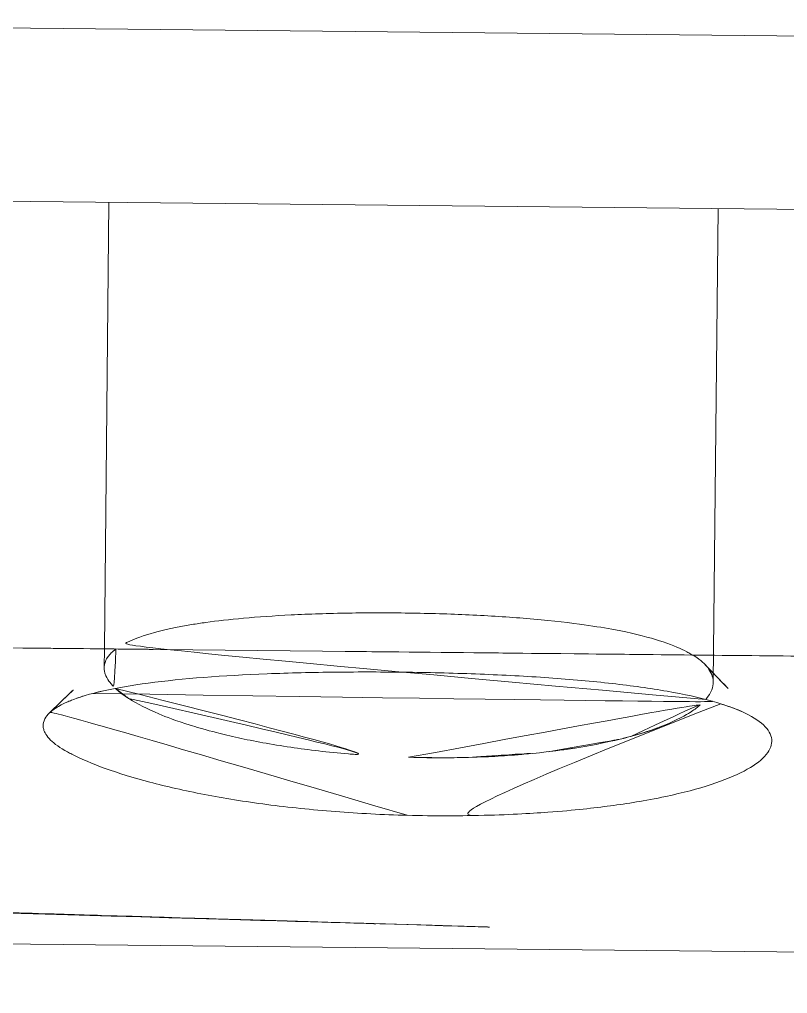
# Model space of a CAD drawing. Extents: x 16296681342 to 16296681993, y -37409617230 to -37409616753.
# Drawn here: x 16296681539.22 to 16296681544.39, y -37409617089.86 to -37409617083.3 of the extents above; entities that cross this region are included whole.
import ezdxf

# ---------------------------------------------------------------- set-up
doc = ezdxf.new("R2010")
doc.units = 0
doc.header["$LTSCALE"] = 10
doc.header["$MEASUREMENT"] = 0
doc.layers.get('0').update_dxf_attribs({"linetype": 'CONTINUOUS'})

msp = doc.modelspace()

# ---------------------------------------------------------------- linework, layer by layer
at = {"linetype": 'Continuous', "lineweight": 0, "extrusion": (0.010302, 0.999947, -2.22045e-16)}
for p, q in [((16296681533.659889, -37409617083.302887, -49.691856), (16296681559.61515, -37409617083.570297, -49.691856)), ((16296681533.659889, -37409617083.302887, -49.691856), (16296681559.61515, -37409617083.570297, -49.691856)), ((16296681537.62579, -37409617084.511429, -49.691856), (16296681555.62484, -37409617084.696877, -49.691856)), ((16296681537.62579, -37409617084.511429, -49.691856), (16296681555.62484, -37409617084.696877, -49.691856)), ((16296681539.79471, -37409617087.540497, -49.691856), (16296681539.825689, -37409617084.534103, -49.691856)), ((16296681543.892611, -37409617087.765747, -49.691856), (16296681543.92547, -37409617084.57634, -49.691856)), ((16296681533.57091, -37409617087.475342, -49.691856), (16296681559.6157, -37409617087.748047, -49.691856)), ((16296681533.57091, -37409617087.475342, -49.691856), (16296681559.6157, -37409617087.748047, -49.691856)), ((16296681539.793409, -37409617087.666733, -49.691856), (16296681539.79471, -37409617087.540512, -49.691856)), ((16296681539.79471, -37409617087.540512, -49.691856), (16296681539.79471, -37409617087.540497, -49.691856)), ((16296681521.57515, -37409617089.345886, -49.691856), (16296681571.572491, -37409617089.861, -49.691856)), ((16296681521.57515, -37409617089.345886, -49.691856), (16296681571.572491, -37409617089.861, -49.691856)), ((16296681521.575159, -37409617089.345886, -49.691856), (16296681571.572491, -37409617089.861, -49.691856))]:
    msp.add_line(p, q, dxfattribs=at)
at = {"linetype": 'Continuous', "lineweight": 0}
for points, knots in [([(16296681543.84219, -37409617087.881363, -49.691856), (16296681543.84561, -37409617087.877548, -49.691856), (16296681543.848989, -37409617087.873299, -49.691856), (16296681543.852671, -37409617087.868492, -49.691856), (16296681543.874571, -37409617087.839943, -49.691856), (16296681543.883089, -37409617087.816994, -49.691856), (16296681543.886959, -37409617087.803673, -49.691856), (16296681543.887239, -37409617087.802696, -49.691856), (16296681543.887489, -37409617087.801781, -49.691856), (16296681543.88773, -37409617087.800919, -49.691856), (16296681543.891159, -37409617087.788147, -49.691856), (16296681543.891661, -37409617087.781387, -49.691856), (16296681543.892099, -37409617087.776337, -49.691856), (16296681543.89221, -37409617087.775093, -49.691856), (16296681543.892269, -37409617087.774467, -49.691856), (16296681543.892309, -37409617087.774078, -49.691856), (16296681543.89237, -37409617087.773514, -49.691856), (16296681543.892389, -37409617087.77346, -49.691856), (16296681543.892429, -37409617087.772614, -49.691856), (16296681543.89245, -37409617087.772034, -49.691856), (16296681543.89255, -37409617087.771042, -49.691856), (16296681543.892611, -37409617087.766586, -49.691856), (16296681543.892639, -37409617087.764603, -49.691856), (16296681543.892651, -37409617087.761917, -49.691856), (16296681543.89249, -37409617087.758278, -49.691856), (16296681543.891171, -37409617087.729408, -49.691856), (16296681543.878969, -37409617087.696823, -49.691856), (16296681543.855619, -37409617087.667053, -49.691856), (16296681543.853491, -37409617087.664337, -49.691856), (16296681543.85128, -37409617087.661636, -49.691856), (16296681543.849001, -37409617087.658974, -49.691856), (16296681543.824949, -37409617087.63089, -49.691856), (16296681543.80328, -37409617087.610329, -49.691856), (16296681543.742701, -37409617087.575188, -49.691856), (16296681543.734461, -37409617087.570396, -49.691856), (16296681543.725361, -37409617087.565369, -49.691856), (16296681543.71517, -37409617087.560051, -49.691856), (16296681543.67617, -37409617087.539719, -49.691856), (16296681543.62538, -37409617087.517288, -49.691856), (16296681543.556179, -37409617087.493973, -49.691856), (16296681543.49176, -37409617087.47226, -49.691856), (16296681543.411169, -37409617087.449471, -49.691856), (16296681543.303619, -37409617087.426666, -49.691856), (16296681543.2745, -37409617087.420502, -49.691856), (16296681543.243629, -37409617087.414391, -49.691856), (16296681543.21085, -37409617087.408363, -49.691856), (16296681543.147881, -37409617087.396797, -49.691856), (16296681543.07534, -37409617087.385132, -49.691856), (16296681542.99334, -37409617087.374069, -49.691856), (16296681542.889959, -37409617087.360123, -49.691856), (16296681542.769369, -37409617087.346962, -49.691856), (16296681542.636589, -37409617087.335953, -49.691856), (16296681542.515791, -37409617087.325943, -49.691856), (16296681542.38649, -37409617087.317734, -49.691856), (16296681542.25012, -37409617087.311523, -49.691856), (16296681542.11939, -37409617087.305573, -49.691856), (16296681541.98118, -37409617087.301491, -49.691856), (16296681541.844379, -37409617087.2995, -49.691856), (16296681541.70682, -37409617087.297501, -49.691856), (16296681541.568729, -37409617087.2976, -49.691856), (16296681541.438841, -37409617087.299622, -49.691856), (16296681541.30257, -37409617087.301743, -49.691856), (16296681541.173109, -37409617087.305923, -49.691856), (16296681541.052031, -37409617087.311974, -49.691856), (16296681540.817551, -37409617087.323677, -49.691856), (16296681540.62517, -37409617087.342163, -49.691856), (16296681540.478809, -37409617087.362427, -49.691856), (16296681540.445511, -37409617087.36705, -49.691856), (16296681540.413971, -37409617087.371819, -49.691856), (16296681540.38415, -37409617087.376694, -49.691856), (16296681540.277691, -37409617087.394119, -49.691856), (16296681540.195641, -37409617087.412643, -49.691856), (16296681540.13122, -37409617087.430359, -49.691856), (16296681540.05448, -37409617087.451462, -49.691856), (16296681540.002291, -37409617087.471764, -49.691856), (16296681539.96711, -37409617087.487579, -49.691856), (16296681539.958839, -37409617087.491287, -49.691856), (16296681539.951139, -37409617087.494942, -49.691856), (16296681539.943951, -37409617087.498497, -49.691856), (16296681539.91197, -37409617087.514343, -49.691856), (16296681539.889231, -37409617087.528526, -49.691856), (16296681539.872351, -37409617087.541321, -49.691856)], [0.233625617, 0.233625617, 0.233625617, 0.233625617, 0.239910391, 0.239910391, 0.239910391, 0.277278446, 0.277278446, 0.277278446, 0.28, 0.28, 0.28, 0.32, 0.32, 0.32, 0.33, 0.33, 0.33, 0.345, 0.345, 0.345, 0.355369157, 0.355369157, 0.355369157, 0.36, 0.36, 0.36, 0.396655757, 0.396655757, 0.396655757, 0.4, 0.4, 0.4, 0.435209558, 0.435209558, 0.435209558, 0.44, 0.44, 0.44, 0.458324984, 0.458324984, 0.458324984, 0.475381441, 0.475381441, 0.475381441, 0.48, 0.48, 0.48, 0.488870938, 0.488870938, 0.488870938, 0.500053848, 0.500053848, 0.500053848, 0.510227654, 0.510227654, 0.510227654, 0.519980596, 0.519980596, 0.519980596, 0.529787946, 0.529787946, 0.529787946, 0.540076511, 0.540076511, 0.540076511, 0.56, 0.56, 0.56, 0.56453376, 0.56453376, 0.56453376, 0.580718928, 0.580718928, 0.580718928, 0.6, 0.6, 0.6, 0.604530847, 0.604530847, 0.604530847, 0.624684341, 0.624684341, 0.624684341, 0.624684341]), ([(16296681543.84219, -37409617087.881363, -49.691856), (16296681543.84561, -37409617087.877548, -49.691856), (16296681543.848989, -37409617087.873299, -49.691856), (16296681543.852671, -37409617087.868492, -49.691856), (16296681543.874571, -37409617087.839943, -49.691856), (16296681543.883089, -37409617087.816994, -49.691856), (16296681543.886959, -37409617087.803673, -49.691856), (16296681543.887239, -37409617087.802696, -49.691856), (16296681543.887489, -37409617087.801781, -49.691856), (16296681543.88773, -37409617087.800919, -49.691856), (16296681543.891159, -37409617087.788147, -49.691856), (16296681543.891661, -37409617087.781387, -49.691856), (16296681543.892099, -37409617087.776337, -49.691856), (16296681543.89221, -37409617087.775093, -49.691856), (16296681543.892269, -37409617087.774467, -49.691856), (16296681543.892309, -37409617087.774078, -49.691856), (16296681543.89237, -37409617087.773514, -49.691856), (16296681543.892389, -37409617087.77346, -49.691856), (16296681543.892429, -37409617087.772614, -49.691856), (16296681543.89245, -37409617087.772034, -49.691856), (16296681543.89255, -37409617087.771042, -49.691856), (16296681543.892611, -37409617087.766586, -49.691856), (16296681543.892639, -37409617087.764603, -49.691856), (16296681543.892651, -37409617087.761917, -49.691856), (16296681543.89249, -37409617087.758278, -49.691856), (16296681543.891171, -37409617087.729408, -49.691856), (16296681543.878969, -37409617087.696823, -49.691856), (16296681543.855619, -37409617087.667053, -49.691856), (16296681543.853491, -37409617087.664337, -49.691856), (16296681543.85128, -37409617087.661636, -49.691856), (16296681543.849001, -37409617087.658974, -49.691856), (16296681543.824949, -37409617087.63089, -49.691856), (16296681543.80328, -37409617087.610329, -49.691856), (16296681543.742701, -37409617087.575188, -49.691856), (16296681543.734461, -37409617087.570396, -49.691856), (16296681543.725361, -37409617087.565369, -49.691856), (16296681543.71517, -37409617087.560051, -49.691856), (16296681543.67617, -37409617087.539719, -49.691856), (16296681543.62538, -37409617087.517288, -49.691856), (16296681543.556179, -37409617087.493973, -49.691856), (16296681543.49176, -37409617087.47226, -49.691856), (16296681543.411169, -37409617087.449471, -49.691856), (16296681543.303619, -37409617087.426666, -49.691856), (16296681543.2745, -37409617087.420502, -49.691856), (16296681543.243629, -37409617087.414391, -49.691856), (16296681543.21085, -37409617087.408363, -49.691856), (16296681543.147881, -37409617087.396797, -49.691856), (16296681543.07534, -37409617087.385132, -49.691856), (16296681542.99334, -37409617087.374069, -49.691856), (16296681542.889959, -37409617087.360123, -49.691856), (16296681542.769369, -37409617087.346962, -49.691856), (16296681542.636589, -37409617087.335953, -49.691856), (16296681542.515791, -37409617087.325943, -49.691856), (16296681542.38649, -37409617087.317734, -49.691856), (16296681542.25012, -37409617087.311523, -49.691856), (16296681542.11939, -37409617087.305573, -49.691856), (16296681541.98118, -37409617087.301491, -49.691856), (16296681541.844379, -37409617087.2995, -49.691856), (16296681541.70682, -37409617087.297501, -49.691856), (16296681541.568729, -37409617087.2976, -49.691856), (16296681541.438841, -37409617087.299622, -49.691856), (16296681541.30257, -37409617087.301743, -49.691856), (16296681541.173109, -37409617087.305923, -49.691856), (16296681541.052031, -37409617087.311974, -49.691856), (16296681540.817551, -37409617087.323677, -49.691856), (16296681540.62517, -37409617087.342163, -49.691856), (16296681540.478809, -37409617087.362427, -49.691856), (16296681540.445511, -37409617087.36705, -49.691856), (16296681540.413971, -37409617087.371819, -49.691856), (16296681540.38415, -37409617087.376694, -49.691856), (16296681540.277691, -37409617087.394119, -49.691856), (16296681540.195641, -37409617087.412643, -49.691856), (16296681540.13122, -37409617087.430359, -49.691856), (16296681540.05448, -37409617087.451462, -49.691856), (16296681540.002291, -37409617087.471764, -49.691856), (16296681539.96711, -37409617087.487579, -49.691856), (16296681539.958839, -37409617087.491287, -49.691856), (16296681539.951139, -37409617087.494942, -49.691856), (16296681539.943951, -37409617087.498497, -49.691856), (16296681539.91197, -37409617087.514343, -49.691856), (16296681539.889231, -37409617087.528526, -49.691856), (16296681539.872351, -37409617087.541321, -49.691856)], [0.233625617, 0.233625617, 0.233625617, 0.233625617, 0.239910391, 0.239910391, 0.239910391, 0.277278446, 0.277278446, 0.277278446, 0.28, 0.28, 0.28, 0.32, 0.32, 0.32, 0.33, 0.33, 0.33, 0.345, 0.345, 0.345, 0.355369157, 0.355369157, 0.355369157, 0.36, 0.36, 0.36, 0.396655757, 0.396655757, 0.396655757, 0.4, 0.4, 0.4, 0.435209558, 0.435209558, 0.435209558, 0.44, 0.44, 0.44, 0.458324984, 0.458324984, 0.458324984, 0.475381441, 0.475381441, 0.475381441, 0.48, 0.48, 0.48, 0.488870938, 0.488870938, 0.488870938, 0.500053848, 0.500053848, 0.500053848, 0.510227654, 0.510227654, 0.510227654, 0.519980596, 0.519980596, 0.519980596, 0.529787946, 0.529787946, 0.529787946, 0.540076511, 0.540076511, 0.540076511, 0.56, 0.56, 0.56, 0.56453376, 0.56453376, 0.56453376, 0.580718928, 0.580718928, 0.580718928, 0.6, 0.6, 0.6, 0.604530847, 0.604530847, 0.604530847, 0.624684341, 0.624684341, 0.624684341, 0.624684341]), ([(16296681533.566759, -37409617087.475403, -49.691856), (16296681534.092779, -37409617087.480911, -49.691856), (16296681535.07757, -37409617087.491188, -49.691856), (16296681536.521151, -37409617087.506264, -49.691856), (16296681536.61739, -37409617087.507263, -49.691856), (16296681536.75186, -37409617087.508667, -49.691856), (16296681536.815981, -37409617087.509338, -49.691856), (16296681537.80995, -37409617087.519722, -49.691856), (16296681538.859051, -37409617087.530724, -49.691856), (16296681539.963301, -37409617087.542282, -49.691856), (16296681539.99892, -37409617087.542664, -49.691856), (16296681540.066561, -37409617087.543358, -49.691856), (16296681540.070339, -37409617087.543404, -49.691856), (16296681540.073191, -37409617087.543427, -49.691856), (16296681540.076571, -37409617087.543457, -49.691856), (16296681540.0805, -37409617087.54351, -49.691856), (16296681540.18, -37409617087.544548, -49.691856), (16296681540.625259, -37409617087.54921, -49.691856), (16296681541.416281, -37409617087.557487, -49.691856)], [0.000000206, 0.000000206, 0.000000206, 0.000000206, 0.234375, 0.234375, 0.234375, 0.25, 0.25, 0.25, 0.4921875, 0.4921875, 0.4921875, 0.5, 0.5, 0.5, 0.505904702, 0.505904702, 0.505904702, 0.65548688, 0.65548688, 0.65548688, 0.65548688]), ([(16296681539.872339, -37409617087.541328, -49.691856), (16296681539.85902, -37409617087.550972, -49.691856), (16296681539.849211, -37409617087.559822, -49.691856), (16296681539.841021, -37409617087.567932, -49.691856), (16296681539.83713, -37409617087.571777, -49.691856), (16296681539.8337, -37409617087.575432, -49.691856), (16296681539.830629, -37409617087.578911, -49.691856), (16296681539.816811, -37409617087.594597, -49.691856), (16296681539.81007, -37409617087.606628, -49.691856), (16296681539.805441, -37409617087.616333, -49.691856), (16296681539.79978, -37409617087.628189, -49.691856), (16296681539.79752, -37409617087.63636, -49.691856), (16296681539.79579, -37409617087.644676, -49.691856), (16296681539.79434, -37409617087.65168, -49.691856), (16296681539.793301, -37409617087.663651, -49.691856), (16296681539.793421, -37409617087.670059, -49.691856), (16296681539.79344, -37409617087.67128, -49.691856), (16296681539.79348, -37409617087.672287, -49.691856), (16296681539.79351, -37409617087.673027, -49.691856), (16296681539.793711, -37409617087.677681, -49.691856), (16296681539.79439, -37409617087.697617, -49.691856), (16296681539.805059, -37409617087.722183, -49.691856), (16296681539.812281, -37409617087.738777, -49.691856), (16296681539.82147, -37409617087.753197, -49.691856), (16296681539.83308, -37409617087.767967, -49.691856), (16296681539.838631, -37409617087.775032, -49.691856), (16296681539.84479, -37409617087.782158, -49.691856), (16296681539.85186, -37409617087.789619, -49.691856), (16296681539.856661, -37409617087.794678, -49.691856), (16296681539.86244, -37409617087.800339, -49.691856), (16296681539.868839, -37409617087.806419, -49.691856)], [0.624687516, 0.624687516, 0.624687516, 0.624687516, 0.64, 0.64, 0.64, 0.647265095, 0.647265095, 0.647265095, 0.68, 0.68, 0.68, 0.72, 0.72, 0.72, 0.753619632, 0.753619632, 0.753619632, 0.76, 0.76, 0.76, 0.8, 0.8, 0.8, 0.827051774, 0.827051774, 0.827051774, 0.84, 0.84, 0.84, 0.848777622, 0.848777622, 0.848777622, 0.848777622]), ([(16296681539.872339, -37409617087.541328, -49.691856), (16296681539.85902, -37409617087.550972, -49.691856), (16296681539.849211, -37409617087.559822, -49.691856), (16296681539.841021, -37409617087.567932, -49.691856), (16296681539.83713, -37409617087.571777, -49.691856), (16296681539.8337, -37409617087.575432, -49.691856), (16296681539.830629, -37409617087.578911, -49.691856), (16296681539.816811, -37409617087.594597, -49.691856), (16296681539.81007, -37409617087.606628, -49.691856), (16296681539.805441, -37409617087.616333, -49.691856), (16296681539.79978, -37409617087.628189, -49.691856), (16296681539.79752, -37409617087.63636, -49.691856), (16296681539.79579, -37409617087.644676, -49.691856), (16296681539.79434, -37409617087.65168, -49.691856), (16296681539.793301, -37409617087.663651, -49.691856), (16296681539.793421, -37409617087.670059, -49.691856), (16296681539.79344, -37409617087.67128, -49.691856), (16296681539.79348, -37409617087.672287, -49.691856), (16296681539.79351, -37409617087.673027, -49.691856), (16296681539.793711, -37409617087.677681, -49.691856), (16296681539.79439, -37409617087.697617, -49.691856), (16296681539.805059, -37409617087.722183, -49.691856), (16296681539.812281, -37409617087.738777, -49.691856), (16296681539.82147, -37409617087.753197, -49.691856), (16296681539.83308, -37409617087.767967, -49.691856), (16296681539.838631, -37409617087.775032, -49.691856), (16296681539.84479, -37409617087.782158, -49.691856), (16296681539.85186, -37409617087.789619, -49.691856), (16296681539.856661, -37409617087.794678, -49.691856), (16296681539.86244, -37409617087.800339, -49.691856), (16296681539.868839, -37409617087.806419, -49.691856)], [0.624687516, 0.624687516, 0.624687516, 0.624687516, 0.64, 0.64, 0.64, 0.647265095, 0.647265095, 0.647265095, 0.68, 0.68, 0.68, 0.72, 0.72, 0.72, 0.753619632, 0.753619632, 0.753619632, 0.76, 0.76, 0.76, 0.8, 0.8, 0.8, 0.827051774, 0.827051774, 0.827051774, 0.84, 0.84, 0.84, 0.848777622, 0.848777622, 0.848777622, 0.848777622]), ([(16296681541.416281, -37409617087.557487, -49.691856), (16296681541.509069, -37409617087.558456, -49.691856), (16296681541.606609, -37409617087.559479, -49.691856), (16296681541.70891, -37409617087.560547, -49.691856), (16296681542.066561, -37409617087.564293, -49.691856), (16296681542.482361, -37409617087.568649, -49.691856), (16296681542.95631, -37409617087.573608, -49.691856), (16296681543.07704, -37409617087.574867, -49.691856), (16296681543.245501, -37409617087.576637, -49.691856), (16296681543.3298, -37409617087.577507, -49.691856), (16296681543.61541, -37409617087.580513, -49.691856), (16296681543.889339, -37409617087.583366, -49.691856), (16296681544.151581, -37409617087.586113, -49.691856), (16296681544.436819, -37409617087.589088, -49.691856), (16296681544.708241, -37409617087.591919, -49.691856), (16296681544.96582, -37409617087.594612, -49.691856), (16296681545.25461, -37409617087.597633, -49.691856), (16296681545.525999, -37409617087.600471, -49.691856), (16296681545.780029, -37409617087.603142, -49.691856), (16296681546.07486, -37409617087.606239, -49.691856), (16296681546.3463, -37409617087.609108, -49.691856), (16296681546.59433, -37409617087.611702, -49.691856)], [0.65548688, 0.65548688, 0.65548688, 0.65548688, 0.67303267, 0.67303267, 0.67303267, 0.734375, 0.734375, 0.734375, 0.75, 0.75, 0.75, 0.802938593, 0.802938593, 0.802938593, 0.860518588, 0.860518588, 0.860518588, 0.925074308, 0.925074308, 0.925074308, 1, 1, 1, 1]), ([(16296681541.833111, -37409617088.661118, -49.691856), (16296681541.66884, -37409617088.656921, -49.691856), (16296681541.507111, -37409617088.648422, -49.691856), (16296681541.34992, -37409617088.636223, -49.691856), (16296681541.192301, -37409617088.623993, -49.691856), (16296681541.036369, -37409617088.607712, -49.691856), (16296681540.888121, -37409617088.588158, -49.691856), (16296681540.73947, -37409617088.56855, -49.691856), (16296681540.599871, -37409617088.545952, -49.691856), (16296681540.46793, -37409617088.52063, -49.691856), (16296681540.33592, -37409617088.495293, -49.691856), (16296681540.211651, -37409617088.467018, -49.691856), (16296681540.10047, -37409617088.437637, -49.691856), (16296681539.87888, -37409617088.379089, -49.691856), (16296681539.698999, -37409617088.31324, -49.691856), (16296681539.575331, -37409617088.249771, -49.691856), (16296681539.565531, -37409617088.244743, -49.691856), (16296681539.556049, -37409617088.239708, -49.691856), (16296681539.546881, -37409617088.23468, -49.691856), (16296681539.49684, -37409617088.207222, -49.691856), (16296681539.458229, -37409617088.179573, -49.691856), (16296681539.43248, -37409617088.154457, -49.691856), (16296681539.4039, -37409617088.126579, -49.691856), (16296681539.39113, -37409617088.102303, -49.691856), (16296681539.386271, -37409617088.083771, -49.691856), (16296681539.384121, -37409617088.075562, -49.691856), (16296681539.382999, -37409617088.067513, -49.691856), (16296681539.382851, -37409617088.059608, -49.691856), (16296681539.3822, -37409617088.027138, -49.691856), (16296681539.39846, -37409617087.996742, -49.691856), (16296681539.427811, -37409617087.969368, -49.691856), (16296681539.459209, -37409617087.940086, -49.691856), (16296681539.50511, -37409617087.913948, -49.691856), (16296681539.56378, -37409617087.890099, -49.691856), (16296681539.6252, -37409617087.865143, -49.691856), (16296681539.701389, -37409617087.84272, -49.691856), (16296681539.78825, -37409617087.823196, -49.691856), (16296681539.876301, -37409617087.803413, -49.691856), (16296681539.976339, -37409617087.786087, -49.691856), (16296681540.090549, -37409617087.770882, -49.691856), (16296681540.320681, -37409617087.740242, -49.691856), (16296681540.591101, -37409617087.72023, -49.691856), (16296681540.89056, -37409617087.708488, -49.691856), (16296681541.040541, -37409617087.702606, -49.691856), (16296681541.194679, -37409617087.698936, -49.691856), (16296681541.353239, -37409617087.697197, -49.691856), (16296681541.510469, -37409617087.69548, -49.691856), (16296681541.674431, -37409617087.695717, -49.691856), (16296681541.83725, -37409617087.697937, -49.691856), (16296681542.00053, -37409617087.700172, -49.691856), (16296681542.165079, -37409617087.704422, -49.691856), (16296681542.32338, -37409617087.710617, -49.691856), (16296681542.48225, -37409617087.716843, -49.691856), (16296681542.635941, -37409617087.724983, -49.691856), (16296681542.785431, -37409617087.73542, -49.691856), (16296681542.935221, -37409617087.74588, -49.691856), (16296681543.0791, -37409617087.758652, -49.691856), (16296681543.211901, -37409617087.773613, -49.691856), (16296681543.344231, -37409617087.788521, -49.691856), (16296681543.468121, -37409617087.805801, -49.691856), (16296681543.582121, -37409617087.825867, -49.691856), (16296681543.69672, -37409617087.846062, -49.691856), (16296681543.79722, -37409617087.86834, -49.691856), (16296681543.884769, -37409617087.89283, -49.691856), (16296681543.972349, -37409617087.91732, -49.691856), (16296681544.04784, -37409617087.944527, -49.691856), (16296681544.10783, -37409617087.973396, -49.691856), (16296681544.167601, -37409617088.002159, -49.691856), (16296681544.2125, -37409617088.032463, -49.691856), (16296681544.242729, -37409617088.064484, -49.691856), (16296681544.272631, -37409617088.096123, -49.691856), (16296681544.287649, -37409617088.129547, -49.691856), (16296681544.286909, -37409617088.163116, -49.691856), (16296681544.28616, -37409617088.196991, -49.691856), (16296681544.27014, -37409617088.230751, -49.691856), (16296681544.238859, -37409617088.264473, -49.691856), (16296681544.207239, -37409617088.298561, -49.691856), (16296681544.16062, -37409617088.331757, -49.691856), (16296681544.100321, -37409617088.363533, -49.691856), (16296681543.98126, -37409617088.426247, -49.691856), (16296681543.80361, -37409617088.485413, -49.691856), (16296681543.5744, -37409617088.533897, -49.691856), (16296681543.42911, -37409617088.564621, -49.691856), (16296681543.314341, -37409617088.582024, -49.691856), (16296681543.202181, -37409617088.597023, -49.691856), (16296681543.08411, -37409617088.612801, -49.691856), (16296681542.96755, -37409617088.626373, -49.691856), (16296681542.778561, -37409617088.640297, -49.691856), (16296681542.660009, -37409617088.64904, -49.691856), (16296681542.510031, -37409617088.657852, -49.691856), (16296681542.314051, -37409617088.662117, -49.691856), (16296681542.17926, -37409617088.665047, -49.691856), (16296681542.021799, -37409617088.665947, -49.691856), (16296681541.833111, -37409617088.661118, -49.691856)], [0.000000001, 0.000000001, 0.000000001, 0.000000001, 0.017834668, 0.017834668, 0.017834668, 0.035718649, 0.035718649, 0.035718649, 0.053650377, 0.053650377, 0.053650377, 0.071591699, 0.071591699, 0.071591699, 0.1073503, 0.1073503, 0.1073503, 0.110185142, 0.110185142, 0.110185142, 0.125671641, 0.125671641, 0.125671641, 0.142857143, 0.142857143, 0.142857143, 0.150468, 0.150468, 0.150468, 0.181743475, 0.181743475, 0.181743475, 0.215199563, 0.215199563, 0.215199563, 0.250218765, 0.250218765, 0.250218765, 0.285714286, 0.285714286, 0.285714286, 0.357235067, 0.357235067, 0.357235067, 0.393053853, 0.393053853, 0.393053853, 0.428571429, 0.428571429, 0.428571429, 0.464186488, 0.464186488, 0.464186488, 0.499928482, 0.499928482, 0.499928482, 0.535742511, 0.535742511, 0.535742511, 0.571428571, 0.571428571, 0.571428571, 0.607300726, 0.607300726, 0.607300726, 0.643185196, 0.643185196, 0.643185196, 0.678939263, 0.678939263, 0.678939263, 0.714285714, 0.714285714, 0.714285714, 0.749943591, 0.749943591, 0.749943591, 0.785985438, 0.785985438, 0.785985438, 0.857142857, 0.857142857, 0.857142857, 0.902246416, 0.902246416, 0.902246416, 0.949728174, 0.949728174, 0.949728174, 0.979514363, 0.979514363, 0.979514363, 1.000000001, 1.000000001, 1.000000001, 1.000000001]), ([(16296681539.719271, -37409617087.839912, -49.691856), (16296681539.74139, -37409617087.834122, -49.691856), (16296681539.76442, -37409617087.828552, -49.691856), (16296681539.78825, -37409617087.823196, -49.691856), (16296681539.876301, -37409617087.803413, -49.691856), (16296681539.976339, -37409617087.786087, -49.691856), (16296681540.090549, -37409617087.770882, -49.691856), (16296681540.320681, -37409617087.740242, -49.691856), (16296681540.591101, -37409617087.72023, -49.691856), (16296681540.89056, -37409617087.708488, -49.691856), (16296681541.040541, -37409617087.702606, -49.691856), (16296681541.194679, -37409617087.698936, -49.691856), (16296681541.353239, -37409617087.697197, -49.691856), (16296681541.510469, -37409617087.69548, -49.691856), (16296681541.674431, -37409617087.695717, -49.691856), (16296681541.83725, -37409617087.697937, -49.691856), (16296681542.00053, -37409617087.700172, -49.691856), (16296681542.165079, -37409617087.704422, -49.691856), (16296681542.32338, -37409617087.710617, -49.691856), (16296681542.48225, -37409617087.716843, -49.691856), (16296681542.635941, -37409617087.724983, -49.691856), (16296681542.785431, -37409617087.73542, -49.691856), (16296681542.935221, -37409617087.74588, -49.691856), (16296681543.0791, -37409617087.758652, -49.691856), (16296681543.211901, -37409617087.773613, -49.691856), (16296681543.344231, -37409617087.788521, -49.691856), (16296681543.468121, -37409617087.805801, -49.691856), (16296681543.582121, -37409617087.825867, -49.691856), (16296681543.69672, -37409617087.846062, -49.691856), (16296681543.79722, -37409617087.86834, -49.691856), (16296681543.884769, -37409617087.89283, -49.691856), (16296681543.90481, -37409617087.89843, -49.691856), (16296681543.924219, -37409617087.904182, -49.691856), (16296681543.942949, -37409617087.910057, -49.691856)], [0.240610719, 0.240610719, 0.240610719, 0.240610719, 0.250218765, 0.250218765, 0.250218765, 0.285714286, 0.285714286, 0.285714286, 0.357235067, 0.357235067, 0.357235067, 0.393053853, 0.393053853, 0.393053853, 0.428571429, 0.428571429, 0.428571429, 0.464186488, 0.464186488, 0.464186488, 0.499928482, 0.499928482, 0.499928482, 0.535742511, 0.535742511, 0.535742511, 0.571428571, 0.571428571, 0.571428571, 0.607300726, 0.607300726, 0.607300726, 0.615511791, 0.615511791, 0.615511791, 0.615511791]), ([(16296681539.868839, -37409617087.806419, -49.691856), (16296681539.88924, -37409617087.824966, -49.691856), (16296681539.917231, -37409617087.84742, -49.691856), (16296681539.949011, -37409617087.86837, -49.691856), (16296681539.954309, -37409617087.871857, -49.691856), (16296681539.95969, -37409617087.875328, -49.691856), (16296681539.965111, -37409617087.878731, -49.691856), (16296681540.01366, -37409617087.90921, -49.691856), (16296681540.084709, -37409617087.945747, -49.691856), (16296681540.160561, -37409617087.977493, -49.691856), (16296681540.21806, -37409617088.001549, -49.691856), (16296681540.25782, -37409617088.01886, -49.691856), (16296681540.38764, -37409617088.058868, -49.691856), (16296681540.429079, -37409617088.071632, -49.691856), (16296681540.48081, -37409617088.086731, -49.691856), (16296681540.54899, -37409617088.104233, -49.691856), (16296681540.594271, -37409617088.115837, -49.691856), (16296681540.643709, -37409617088.127663, -49.691856), (16296681540.6971, -37409617088.139313, -49.691856), (16296681540.79982, -37409617088.161713, -49.691856), (16296681540.916941, -37409617088.183571, -49.691856), (16296681541.050501, -37409617088.203201, -49.691856), (16296681541.169241, -37409617088.220657, -49.691856), (16296681541.30022, -37409617088.236099, -49.691856), (16296681541.43787, -37409617088.247833, -49.691856), (16296681541.56566, -37409617088.258743, -49.691856), (16296681541.701309, -37409617088.266731, -49.691856), (16296681541.842319, -37409617088.270752, -49.691856)], [0.848777622, 0.848777622, 0.848777622, 0.848777622, 0.875535902, 0.875535902, 0.875535902, 0.88, 0.88, 0.88, 0.92, 0.92, 0.92, 0.950322648, 0.950322648, 0.950322648, 0.96, 0.96, 0.96, 0.966427779, 0.966427779, 0.966427779, 0.978796634, 0.978796634, 0.978796634, 0.989792034, 0.989792034, 0.989792034, 1, 1, 1, 1]), ([(16296681539.868879, -37409617087.806473, -49.691856), (16296681539.88928, -37409617087.825012, -49.691856), (16296681539.917259, -37409617087.847427, -49.691856), (16296681539.949011, -37409617087.86837, -49.691856), (16296681539.95167, -37409617087.870117, -49.691856), (16296681539.95434, -37409617087.871857, -49.691856), (16296681539.957041, -37409617087.873596, -49.691856)], [0.8487977588, 0.8487977588, 0.8487977588, 0.8487977588, 0.8755359017, 0.8755359017, 0.8755359017, 0.877773731, 0.877773731, 0.877773731, 0.877773731]), ([(16296681539.534849, -37409617087.902527, -49.691856), (16296681539.544109, -37409617087.898323, -49.691856), (16296681539.553761, -37409617087.894173, -49.691856), (16296681539.56378, -37409617087.890099, -49.691856), (16296681539.578251, -37409617087.884216, -49.691856), (16296681539.59354, -37409617087.878479, -49.691856), (16296681539.609619, -37409617087.872887, -49.691856)], [0.2094852492, 0.2094852492, 0.2094852492, 0.2094852492, 0.2151995632, 0.2151995632, 0.2151995632, 0.2234495844, 0.2234495844, 0.2234495844, 0.2234495844]), ([(16296681539.957041, -37409617087.873596, -49.691856), (16296681539.959721, -37409617087.87532, -49.691856), (16296681539.96241, -37409617087.877037, -49.691856), (16296681539.965111, -37409617087.878731, -49.691856), (16296681540.01366, -37409617087.90921, -49.691856), (16296681540.084709, -37409617087.945747, -49.691856), (16296681540.160561, -37409617087.977493, -49.691856), (16296681540.21806, -37409617088.001549, -49.691856), (16296681540.25782, -37409617088.01886, -49.691856), (16296681540.38764, -37409617088.058868, -49.691856), (16296681540.429079, -37409617088.071632, -49.691856), (16296681540.48081, -37409617088.086731, -49.691856), (16296681540.54899, -37409617088.104233, -49.691856), (16296681540.594271, -37409617088.115837, -49.691856), (16296681540.643709, -37409617088.127663, -49.691856), (16296681540.6971, -37409617088.139313, -49.691856), (16296681540.79982, -37409617088.161713, -49.691856), (16296681540.916941, -37409617088.183571, -49.691856), (16296681541.050501, -37409617088.203201, -49.691856), (16296681541.169241, -37409617088.220657, -49.691856), (16296681541.30022, -37409617088.236099, -49.691856), (16296681541.43787, -37409617088.247833, -49.691856), (16296681541.56566, -37409617088.258743, -49.691856), (16296681541.701309, -37409617088.266731, -49.691856), (16296681541.842319, -37409617088.270752, -49.691856)], [0.877773731, 0.877773731, 0.877773731, 0.877773731, 0.88, 0.88, 0.88, 0.92, 0.92, 0.92, 0.950322648, 0.950322648, 0.950322648, 0.96, 0.96, 0.96, 0.966427779, 0.966427779, 0.966427779, 0.978796634, 0.978796634, 0.978796634, 0.989792034, 0.989792034, 0.989792034, 1, 1, 1, 1]), ([(16296681541.842319, -37409617088.270752, -49.691856), (16296681542.032511, -37409617088.276176, -49.691856), (16296681542.154261, -37409617088.27346, -49.691856), (16296681542.244631, -37409617088.27092, -49.691856), (16296681542.41654, -37409617088.266083, -49.691856), (16296681542.478201, -37409617088.262268, -49.691856), (16296681542.63315, -37409617088.248283, -49.691856), (16296681542.751381, -37409617088.23761, -49.691856), (16296681542.876961, -37409617088.222122, -49.691856), (16296681542.987391, -37409617088.204193, -49.691856), (16296681543.09824, -37409617088.186203, -49.691856), (16296681543.19294, -37409617088.165916, -49.691856), (16296681543.256729, -37409617088.150574, -49.691856), (16296681543.27112, -37409617088.14711, -49.691856), (16296681543.2848, -37409617088.143707, -49.691856), (16296681543.297871, -37409617088.140373, -49.691856), (16296681543.40033, -37409617088.114159, -49.691856), (16296681543.46966, -37409617088.091331, -49.691856), (16296681543.53615, -37409617088.065933, -49.691856), (16296681543.61112, -37409617088.037277, -49.691856), (16296681543.695921, -37409617087.99379, -49.691856), (16296681543.727249, -37409617087.974548, -49.691856), (16296681543.730721, -37409617087.972412, -49.691856), (16296681543.734039, -37409617087.970337, -49.691856), (16296681543.737221, -37409617087.968307, -49.691856), (16296681543.762819, -37409617087.952003, -49.691856), (16296681543.78083, -37409617087.93866, -49.691856), (16296681543.7985, -37409617087.923866, -49.691856), (16296681543.815201, -37409617087.909889, -49.691856), (16296681543.825609, -37409617087.90181, -49.691856), (16296681543.84219, -37409617087.881363, -49.691856)], [0, 0, 0, 0, 0.013767419, 0.013767419, 0.013767419, 0.039957841, 0.039957841, 0.039957841, 0.059940921, 0.059940921, 0.059940921, 0.08, 0.08, 0.08, 0.084524884, 0.084524884, 0.084524884, 0.12, 0.12, 0.12, 0.16, 0.16, 0.16, 0.164428521, 0.164428521, 0.164428521, 0.2, 0.2, 0.2, 0.233625617, 0.233625617, 0.233625617, 0.233625617]), ([(16296681543.942949, -37409617087.910057, -49.691856), (16296681544.006081, -37409617087.929863, -49.691856), (16296681544.061569, -37409617087.951141, -49.691856), (16296681544.10783, -37409617087.973396, -49.691856), (16296681544.167601, -37409617088.002159, -49.691856), (16296681544.2125, -37409617088.032463, -49.691856), (16296681544.242729, -37409617088.064484, -49.691856), (16296681544.272631, -37409617088.096123, -49.691856), (16296681544.287649, -37409617088.129547, -49.691856), (16296681544.286909, -37409617088.163116, -49.691856), (16296681544.28616, -37409617088.196991, -49.691856), (16296681544.27014, -37409617088.230751, -49.691856), (16296681544.238859, -37409617088.264473, -49.691856), (16296681544.207239, -37409617088.298561, -49.691856), (16296681544.16062, -37409617088.331757, -49.691856), (16296681544.100321, -37409617088.363533, -49.691856), (16296681543.98126, -37409617088.426247, -49.691856), (16296681543.80361, -37409617088.485413, -49.691856), (16296681543.5744, -37409617088.533897, -49.691856), (16296681543.42911, -37409617088.564621, -49.691856), (16296681543.314341, -37409617088.582024, -49.691856), (16296681543.202181, -37409617088.597023, -49.691856), (16296681543.08411, -37409617088.612801, -49.691856), (16296681542.96755, -37409617088.626373, -49.691856), (16296681542.778561, -37409617088.640297, -49.691856), (16296681542.660009, -37409617088.64904, -49.691856), (16296681542.510031, -37409617088.657852, -49.691856), (16296681542.314051, -37409617088.662117, -49.691856), (16296681542.17926, -37409617088.665047, -49.691856), (16296681542.021799, -37409617088.665947, -49.691856), (16296681541.833111, -37409617088.661118, -49.691856)], [0.615511791, 0.615511791, 0.615511791, 0.615511791, 0.643185196, 0.643185196, 0.643185196, 0.678939263, 0.678939263, 0.678939263, 0.714285714, 0.714285714, 0.714285714, 0.749943591, 0.749943591, 0.749943591, 0.785985438, 0.785985438, 0.785985438, 0.857142857, 0.857142857, 0.857142857, 0.902246416, 0.902246416, 0.902246416, 0.949728174, 0.949728174, 0.949728174, 0.979514363, 0.979514363, 0.979514363, 1, 1, 1, 1]), ([(16296681543.33893, -37409617088.129517, -49.691856), (16296681543.41967, -37409617088.107727, -49.691856), (16296681543.47896, -37409617088.087784, -49.691856), (16296681543.53615, -37409617088.065933, -49.691856), (16296681543.61112, -37409617088.037277, -49.691856), (16296681543.695921, -37409617087.99379, -49.691856), (16296681543.727249, -37409617087.974548, -49.691856), (16296681543.730721, -37409617087.972412, -49.691856), (16296681543.734039, -37409617087.970337, -49.691856), (16296681543.737221, -37409617087.968307, -49.691856), (16296681543.762819, -37409617087.952003, -49.691856), (16296681543.78083, -37409617087.93866, -49.691856), (16296681543.7985, -37409617087.923866, -49.691856), (16296681543.815201, -37409617087.909889, -49.691856), (16296681543.825609, -37409617087.90181, -49.691856), (16296681543.84219, -37409617087.881363, -49.691856)], [0.089488278, 0.089488278, 0.089488278, 0.089488278, 0.12, 0.12, 0.12, 0.16, 0.16, 0.16, 0.164428521, 0.164428521, 0.164428521, 0.2, 0.2, 0.2, 0.233625617, 0.233625617, 0.233625617, 0.233625617]), ([(16296681541.833111, -37409617088.661118, -49.691856), (16296681541.66884, -37409617088.656921, -49.691856), (16296681541.507111, -37409617088.648422, -49.691856), (16296681541.34992, -37409617088.636223, -49.691856), (16296681541.192301, -37409617088.623993, -49.691856), (16296681541.036369, -37409617088.607712, -49.691856), (16296681540.888121, -37409617088.588158, -49.691856), (16296681540.73947, -37409617088.56855, -49.691856), (16296681540.599871, -37409617088.545952, -49.691856), (16296681540.46793, -37409617088.52063, -49.691856), (16296681540.33592, -37409617088.495293, -49.691856), (16296681540.211651, -37409617088.467018, -49.691856), (16296681540.10047, -37409617088.437637, -49.691856), (16296681539.87888, -37409617088.379089, -49.691856), (16296681539.698999, -37409617088.31324, -49.691856), (16296681539.575331, -37409617088.249771, -49.691856), (16296681539.565531, -37409617088.244743, -49.691856), (16296681539.556049, -37409617088.239708, -49.691856), (16296681539.546881, -37409617088.23468, -49.691856), (16296681539.49684, -37409617088.207222, -49.691856), (16296681539.458229, -37409617088.179573, -49.691856), (16296681539.43248, -37409617088.154457, -49.691856), (16296681539.4039, -37409617088.126579, -49.691856), (16296681539.39113, -37409617088.102303, -49.691856), (16296681539.386271, -37409617088.083771, -49.691856), (16296681539.384121, -37409617088.075562, -49.691856), (16296681539.382999, -37409617088.067513, -49.691856), (16296681539.382851, -37409617088.059608, -49.691856), (16296681539.3822, -37409617088.027138, -49.691856), (16296681539.39846, -37409617087.996742, -49.691856), (16296681539.427811, -37409617087.969368, -49.691856), (16296681539.43475, -37409617087.962914, -49.691856), (16296681539.442381, -37409617087.956596, -49.691856), (16296681539.450729, -37409617087.950432, -49.691856)], [0.000000001, 0.000000001, 0.000000001, 0.000000001, 0.017834668, 0.017834668, 0.017834668, 0.035718649, 0.035718649, 0.035718649, 0.053650377, 0.053650377, 0.053650377, 0.071591699, 0.071591699, 0.071591699, 0.1073503, 0.1073503, 0.1073503, 0.110185142, 0.110185142, 0.110185142, 0.125671641, 0.125671641, 0.125671641, 0.142857143, 0.142857143, 0.142857143, 0.150468, 0.150468, 0.150468, 0.181743475, 0.181743475, 0.181743475, 0.18912999, 0.18912999, 0.18912999, 0.18912999]), ([(16296681542.78093, -37409617088.232964, -49.691856), (16296681542.851801, -37409617088.224503, -49.691856), (16296681542.92223, -37409617088.214783, -49.691856), (16296681542.987391, -37409617088.204193, -49.691856), (16296681543.09824, -37409617088.186203, -49.691856), (16296681543.19294, -37409617088.165916, -49.691856), (16296681543.256729, -37409617088.150574, -49.691856), (16296681543.264179, -37409617088.148781, -49.691856), (16296681543.271429, -37409617088.147003, -49.691856), (16296681543.278509, -37409617088.145248, -49.691856)], [0.0481500033, 0.0481500033, 0.0481500033, 0.0481500033, 0.0599409208, 0.0599409208, 0.0599409208, 0.08, 0.08, 0.08, 0.0823409746, 0.0823409746, 0.0823409746, 0.0823409746]), ([(16296681543.278509, -37409617088.145248, -49.691856), (16296681543.28511, -37409617088.143608, -49.691856), (16296681543.291559, -37409617088.141983, -49.691856), (16296681543.297871, -37409617088.140373, -49.691856), (16296681543.31221, -37409617088.136703, -49.691856), (16296681543.32589, -37409617088.133102, -49.691856), (16296681543.33893, -37409617088.129517, -49.691856)], [0.0823409746, 0.0823409746, 0.0823409746, 0.0823409746, 0.08452488425, 0.08452488425, 0.08452488425, 0.08948827816, 0.08948827816, 0.08948827816, 0.08948827816]), ([(16296681542.24299, -37409617088.270973, -49.691856), (16296681542.24354, -37409617088.27095, -49.691856), (16296681542.244089, -37409617088.270943, -49.691856), (16296681542.244631, -37409617088.27092, -49.691856), (16296681542.41654, -37409617088.266083, -49.691856), (16296681542.478201, -37409617088.262268, -49.691856), (16296681542.63315, -37409617088.248283, -49.691856), (16296681542.68162, -37409617088.243912, -49.691856), (16296681542.731319, -37409617088.238724, -49.691856), (16296681542.78093, -37409617088.232964, -49.691856)], [0.0136841407, 0.0136841407, 0.0136841407, 0.0136841407, 0.0137674191, 0.0137674191, 0.0137674191, 0.0399578412, 0.0399578412, 0.0399578412, 0.0481500033, 0.0481500033, 0.0481500033, 0.0481500033]), ([(16296681533.023251, -37409617089.139893, -49.691856), (16296681533.864981, -37409617089.162231, -49.691856), (16296681534.847549, -37409617089.189339, -49.691856), (16296681536.534651, -37409617089.238129, -49.691856), (16296681537.132561, -37409617089.25576, -49.691856), (16296681538.083059, -37409617089.284149, -49.691856), (16296681538.57172, -37409617089.29882, -49.691856), (16296681539.08057, -37409617089.314148, -49.691856), (16296681539.424299, -37409617089.324509, -49.691856), (16296681539.6336, -37409617089.330811, -49.691856), (16296681539.774771, -37409617089.335068, -49.691856)], [0, 0, 0, 0, 0.25, 0.25, 0.375, 0.375, 0.4375, 0.46875, 0.46875, 0.5, 0.5, 0.5, 0.5]), ([(16296681533.023251, -37409617089.139893, -49.691856), (16296681533.864981, -37409617089.162231, -49.691856), (16296681534.847549, -37409617089.189339, -49.691856), (16296681536.534651, -37409617089.238129, -49.691856), (16296681537.132561, -37409617089.25576, -49.691856), (16296681538.083059, -37409617089.284149, -49.691856), (16296681538.57172, -37409617089.29882, -49.691856), (16296681539.08057, -37409617089.314148, -49.691856), (16296681539.424299, -37409617089.324509, -49.691856), (16296681539.6336, -37409617089.330811, -49.691856), (16296681542.033421, -37409617089.403091, -49.691856), (16296681544.29973, -37409617089.470757, -49.691856), (16296681546.574579, -37409617089.529533, -49.691856)], [0, 0, 0, 0, 0.25, 0.25, 0.375, 0.375, 0.4375, 0.46875, 0.46875, 0.5, 0.5, 1, 1, 1, 1])]:
    msp.add_open_spline(points, degree=3, knots=knots, dxfattribs=at)
for points in [[(16296681539.872351, -37409617087.541321, -49.691856), (16296681539.872351, -37409617087.541321, -49.691856), (16296681539.872339, -37409617087.541328, -49.691856), (16296681539.872339, -37409617087.541328, -49.691856)], [(16296681539.872351, -37409617087.541321, -49.691856), (16296681539.872351, -37409617087.541321, -49.691856), (16296681539.872339, -37409617087.541328, -49.691856), (16296681539.872339, -37409617087.541328, -49.691856)], [(16296681543.838131, -37409617087.647034, -49.691856), (16296681543.97179, -37409617087.785522, -49.691856), (16296681544.10586, -37409617087.923759, -49.691856), (16296681544.240191, -37409617088.061813, -49.691856)], [(16296681539.424959, -37409617087.972076, -49.691856), (16296681539.56428, -37409617087.837212, -49.691856), (16296681539.703489, -37409617087.702057, -49.691856), (16296681539.842291, -37409617087.566673, -49.691856)], [(16296681539.609619, -37409617087.872887, -49.691856), (16296681539.643, -37409617087.861237, -49.691856), (16296681539.67971, -37409617087.850243, -49.691856), (16296681539.719271, -37409617087.839912, -49.691856)], [(16296681539.868839, -37409617087.806419, -49.691856), (16296681539.868851, -37409617087.806427, -49.691856), (16296681539.86887, -37409617087.80645, -49.691856), (16296681539.868879, -37409617087.806473, -49.691856)], [(16296681539.450729, -37409617087.950432, -49.691856), (16296681539.47366, -37409617087.933434, -49.691856), (16296681539.501829, -37409617087.917526, -49.691856), (16296681539.534849, -37409617087.902527, -49.691856)], [(16296681541.842319, -37409617088.270752, -49.691856), (16296681542.031361, -37409617088.276154, -49.691856), (16296681542.15279, -37409617088.273491, -49.691856), (16296681542.24299, -37409617088.270973, -49.691856)], [(16296681539.774771, -37409617089.335068, -49.691856), (16296681542.033421, -37409617089.403091, -49.691856), (16296681544.29973, -37409617089.470757, -49.691856), (16296681546.574579, -37409617089.529533, -49.691856)]]:
    msp.add_open_spline(points, degree=3, dxfattribs=at)

doc.saveas('drawing.dxf')
